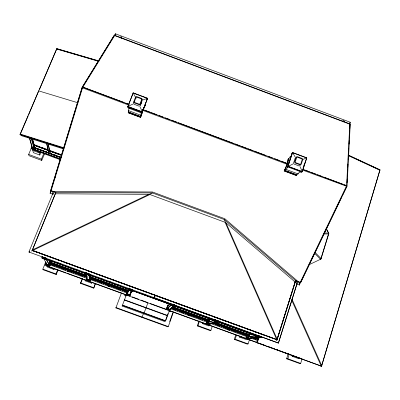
<?xml version="1.0" encoding="UTF-8"?>
<svg xmlns="http://www.w3.org/2000/svg" width="400" height="400" viewBox="0 0 400 400"><rect width="100%" height="100%" fill="white"/><g stroke="black" fill="none" stroke-linecap="round" stroke-linejoin="round"><path stroke-width="0.6" d="M349.81 123.875L346.58 186.23L302.675 170.095M346.99 182.72L347.185 178.99M347.41 174.635L347.575 171.525M347.8 167.17L347.96 164.06M348.19 159.705L348.38 155.975M348.61 151.62L348.77 148.51M348.995 144.155L349.19 140.425M349.385 136.69L349.61 132.34M349.805 128.605L350 124.875M300.03 282.83L300.715 282.55L347.05 186.14L350.25 124.04L114.325 35.18L82.18 87.18L50.67 190.5L50.825 191.095M341.665 197.015L300.525 282.63L295.49 280.805L276.98 339.77L32.235 250.405L55.86 192.555L50.71 190.665L82.195 87.455L114.325 35.18M321.675 365.74L321.515 366.22L321.16 366.08L321.2 365.55M142.715 100.025L147.59 98.245L142.27 112.03L127.805 106.625L133.185 92.855L147.59 98.245L142.18 112.54L127.74 107.145L127.825 106.45L132.825 104.13M128.035 107.475L128.095 107M128.33 107.825L128.39 107.33M128.385 110.065L128.32 110.56L141.02 115.305L141.105 114.815M128.68 107.68L128.62 108.145L141.44 112.93L141.52 112.475M284.17 170.985L284.655 170.48L296.835 175.025L296.315 175.52L284.17 170.985L287.105 164.3L287.935 163.34L287.625 163.67L143.015 109.64L143.145 109.36L140.54 117.38L128.21 112.78L128.675 110.965M128.67 110.415L128.38 112.71L140.59 117.23L142.14 113.245M128.73 109.92L128.975 107.995M349.6 124.35L350.25 122.265L115.37 33.775L115.32 34.18M108.02 285.82L109.46 286.485L108.02 285.82L108.395 284.905M47.69 150.055L34.27 145.09L34.95 147.99L48.86 152.91L35.035 147.795L34.545 148.97C34.77 147.57 31.37 145.88 31.695 147.92L34.645 149.095M213.12 320.635L217.725 322.25L213.625 320.58M287.365 163.515L288.06 159.215L288.555 158.68L287.81 163.295L284.655 170.48M287.5 163.625L288.165 159.355L289.855 157.535M140.56 116.655L140.855 114.97M140.945 114.475L141.28 112.59M140.54 117.38L143.22 109.27L145.18 105.08L143.22 109.67L143.145 109.36M141.685 112.815L141.77 112.325M141.935 112.665L142.015 112.2M142.18 112.54L142.3 111.86L140.06 106.835M142.845 110.14L142.8 110.39L287.235 164.33M143.015 109.64L143.09 109.22L143.14 109.69M144.99 105.245L145.21 104.07M145.665 103.34L145.76 102.83M146.565 100.245L146.66 99.74M147.01 99.595L147.105 99.105M154.395 297.835L278.41 343.08L296.885 284.07L278.41 343.08L278.145 342.84M50.925 191.47L50.965 191.205M31.985 147.28L29.525 138.205M34.23 148.11L34.065 146.81M212.345 322.65L249.05 336.265L249.54 334.76L213.965 321.785M115.3 34.155L114.71 35.745M349.485 123.93L349.54 123.65M169.79 304.4L168.425 305.385L169.82 304.215M49.015 265.52L46.565 264.625L46.285 263.485M154.48 297.5L154.405 297.805M258.87 336.595L256.705 342.595L321.535 366.225L380 169.82L348.855 155.35M321.535 366.225L380 169.82M50.23 263.635L49.45 265.585L46.795 259.305L46.79 259.96M208.765 321.57L171.265 307.91L208.765 321.57L209.275 320.07L172.39 306.62M54.905 178.035L55.45 176.245M65.295 143.995L65.84 142.205M69.305 130.86L69.85 129.07M124.125 102.535L82.85 87.115L82.835 86.84L51.15 190.675M288.215 353.635L286.62 358.79L299.39 363.445L300.665 363.43L302.07 358.81M50.905 191.445L50.465 192.63M286.62 358.79L287.82 358.75L289.245 354.135M320.77 259.15L328.455 234.22M326.38 228.72L328.845 233.505L320.975 259.05L308.96 264.765M300.735 358.54L298.57 358.615L292.15 356.28L292.49 355.175M296.78 284.045L299.36 285.01L300.285 282.57L299.5 283.64L299.34 284.97M295.5 280.775L276.98 339.77L276.525 339.76M261.345 337.54L41.645 257.39L261.275 337.555L261.725 336.365M235.79 334.815L234.285 339.385L247.12 344.06L248.07 343.92L249.37 339.895M255.605 335.58L255.515 335.86L258.725 336.955M154.46 297.555L154.555 297.27M246.48 336.135L245.98 337.68L249.935 338.875L249.81 338.43L246.89 337.385L247.38 335.88M246.925 336.05L246.42 337.595L245.98 337.68L255.71 335.89L255.49 335.435L247.705 336.925L247.54 337.255M301.74 172.13L302.285 171.615L306.76 157.815L292.575 152.505L292.055 153.07L287.52 166.82L301.74 172.13L302.3 170.41M303.04 168.115L304.715 162.95M212.25 322.685L248.975 336.075L249.54 334.76M247.525 339.145L245.92 339.43L239.47 337.08L239.83 335.98M234.285 339.385L235.155 339.22L236.48 335.195M284.735 169.73L284.355 170.885L286.995 164.875M128.21 112.78L128.595 111.62M86.96 277.72L86.4 279.505L89.96 280.805L89.765 280.375L86.835 279.305L86.445 274.31M168.305 326.575L167.855 326.825L115.89 307.925L116.015 307.555L168.305 326.575L173.48 311.89M217.76 322.325L218.21 321.125M90.51 278.32L89.765 280.375L89.53 275.44M210.69 322.835L209.83 324.5L206.31 323.22L206.835 321.68M217.81 322.31L213.17 320.615L213.445 320.2M199.065 320.79L197.31 325.915L210.185 330.605L210.905 330.385L212.26 326.37M134.525 114.275L134.425 114.93M207.335 321.035L206.31 323.22L206.73 323.015M207.77 320.88L207.095 322.875L210.03 323.945L210.165 324.38L206.64 323.09L207.115 322.865M171.28 307.745L208.73 321.4L209.275 320.07M209.995 325.465L208.785 325.895L202.315 323.535L202.69 322.44M197.31 325.915L197.945 325.665L199.32 321.65M349.555 123.67L350.25 122.265M189.5 315.53C185.67 313.785 190.21 317.175 189.865 314.475M115.03 35.01L115.135 34.71M170.785 308.285L170.025 309.99L166.495 308.705L167.76 305.125L168.985 305.315M174.76 306.085L174.65 306.375M169.705 321.57L172.79 312.81M154.635 297.035L154.755 296.69M167.125 307.91L167.96 305.555L168.51 305.095M168.045 305.485L167 308.435L169.91 309.495L173.88 306.205M168.2 305.325L167.14 308.31L170.09 309.385L170.245 309.825L166.495 308.705L171.065 304.935M171.07 303.925L170.655 305.105L175.28 306.83L170.695 305.095L175.1 306.45L175.245 306.785M167.97 313.59L165.355 320.98L122.44 305.365M126.385 294.785L122.155 306.035L164.59 321.48L165.64 320.795L169.505 310.5M170.09 309.385L170.445 308.39M170.205 309.48L170.565 308.46M130.92 291.345L131.12 291.78L131.63 290.685M240.625 333.2C240.75 334.26 239.185 333.52 240.075 332.94M242.69 333.955C242.815 335.015 241.255 334.275 242.145 333.695M253.745 337.985C253.87 339.045 252.31 338.305 253.195 337.725M255.81 338.74C255.935 339.8 254.375 339.06 255.26 338.48M257.24 342.745L259.185 337.355M143.465 313.56L141.905 317.385M147.965 302.65L144.12 312.96L143.395 313.765M219.935 325.655C220.055 326.715 218.49 325.975 219.385 325.395M222.005 326.41C222.125 327.47 220.565 326.73 221.455 326.15M224.075 327.165C223.775 328.785 222.63 326.31 224.045 327.095M234.42 330.94C234.545 332 232.98 331.26 233.87 330.68M236.49 331.695C236.615 332.755 235.05 332.015 235.94 331.43M238.56 332.445C238.68 333.51 237.12 332.765 238.01 332.185M198.785 317.945C198.905 319.005 197.34 318.265 198.235 317.685M217.865 324.9C217.985 325.96 216.42 325.22 217.31 324.64M154.745 296.725L154.87 296.375M175.935 309.61C176.05 310.675 174.485 309.93 175.38 309.35M178.015 310.37C178.13 311.43 176.565 310.69 177.46 310.105M186.325 313.4C186.445 314.465 184.88 313.72 185.775 313.14M188.405 314.16C188.525 315.22 186.955 314.48 187.855 313.895M190.48 314.915C190.6 315.98 189.035 315.235 189.93 314.655M192.56 315.675C192.68 316.735 191.11 315.995 192.005 315.41M194.635 316.43C194.755 317.495 193.19 316.75 194.085 316.17M196.71 317.19C196.83 318.25 195.265 317.505 196.16 316.925M128.005 291.255L128.275 290.53L90.515 276.755L89.945 278.255L127.725 292.02L128.005 291.255L90.225 277.475M171.77 308.095L171.505 308.665L170.95 308.4M86.125 277.47L86.68 277.735L86.965 277.16L49.04 263.33L49.635 261.845L86.375 275.245M131.095 291.79L130.07 295.425L126.525 294.135L127.06 293.68L127.77 291.705M89.945 278.255L127.725 292.02M131.075 291.8L131.485 291.64L130.07 295.425L129.87 294.995L132.01 290.39M111.885 286.255C111.06 287.7 113.56 286.535 111.955 286.22M120.25 289.305C119.47 290.045 121.155 290.485 120.845 289.465M115.89 307.925L121.455 292.925M127.15 291.82C127.265 292.885 125.69 292.14 126.595 291.56M90.35 279.615L90.745 278.45M93.035 279.38C92.245 280.12 93.94 280.565 93.63 279.54M101.415 282.44C100.63 283.175 102.32 283.62 102.015 282.595M104.14 283.43L103.865 284L103.31 283.74M109.79 285.49C109.005 286.23 110.695 286.675 110.39 285.65M71.63 271.575C70.84 272.315 72.535 272.76 72.225 271.735M75.83 273.11C75.04 273.845 76.735 274.29 76.43 273.265M84.225 276.17C83.435 276.905 85.13 277.35 84.825 276.325M127.39 291.815L126.525 294.135L126.955 293.93L128.685 289.8M50.6 263.91C49.81 264.645 51.505 265.09 51.2 264.065M56.915 266.21C56.12 266.945 57.82 267.395 57.515 266.37M59.02 266.975C58.225 267.715 59.92 268.16 59.615 267.135M63.225 268.51C62.43 269.25 64.125 269.695 63.82 268.67M65.325 269.28C64.535 270.015 66.23 270.46 65.925 269.435M67.425 270.045C66.635 270.78 68.33 271.225 68.025 270.2M154.86 296.41L154.985 296.07M82.355 278.375L80.595 282.915L80.695 283.44L93.72 288.185L95.445 283.665M85.015 279.91L85.14 280.835L91.68 283.22L92.1 282.13M93.72 288.185L95.435 283.14M86.99 277.985L86.4 279.505L86.835 279.305M127.19 291.665L90.03 278.115L90.515 276.77M90.515 278.12L89.75 280.095L86.78 279.015M90.895 277.13L91.31 276.985L89.96 280.805L90.545 279.28M80.695 283.44L82.225 279.49M85.805 273.69L85.095 273.895L85.495 272.855M85.945 273.685L85.835 273.98M144.35 107.55L145.015 105.84M50.59 192.34L50.71 192.03M140.51 105.165L141.6 102.37M154.97 296.115L155.09 295.805M68.8 271.66L67.825 271.3L68.185 270.1M127.74 107.145L133.185 92.855L135.5 97.325M124.645 294.355L124.33 295.15L125.96 295.74M45.79 261.8L42.83 269.16L43.17 269.77L56.24 274.53L55.985 273.95L57.555 269.98M56.24 274.53L58.025 270.025M46.895 266.02L47.43 267.09L53.995 269.485L54.43 268.395M49.44 261.895L50.13 260.175M49.045 263.34L87.05 276.96M49.13 263.13L49.64 261.86M50.55 260.33L49.925 262.19L50.62 260.45M50.14 263.395L49.35 265.37L46.37 264.28L45.975 264.52L49.695 266.125L50.305 264.61M49.7 265.21L50.285 263.755M50.37 263.795L49.695 266.125L49.505 265.7M42.985 258.255L46.675 259.675L46.785 259.4M46.145 262.47L44.97 265.395L321.66 366.225M46.585 263L45.975 264.52L49.555 265.83L49.34 265.345M349.655 123.385L349.77 123.095M42.075 258.24L42.47 257.155M134.285 101.205L133.575 103.095A1.385 1.31 12.5 0 0 134.15 104.3L138.955 106.095A1.38 1.31 13.2 0 0 140.205 105.575L141.97 101.05A1.38 1.305 13.4 0 0 141.85 100.38M32.235 250.405L55.82 192.395L152.36 192.935L224.275 219.53L295.685 280.7L300.715 282.55M50.94 190.78L51.015 191.06M51.01 190.955L50.045 193.23L52.67 194.18M114.53 35.82L115.37 33.775M155.075 295.855L155.16 295.64M127.945 289.565L132.64 291.24L128.33 289.385L127.995 289.55L128.42 289.38M48.15 150.295L34.135 145.11L48.15 150.295L46.57 143.255M48.78 153.105L48.27 150.27M61.605 155.275L49.595 150.83L61.69 155.08M60.935 157.6L50.21 153.635L49.635 151.005L60.575 154.825M50.21 153.635L61.015 157.405L50.295 153.47M31.455 147.815L28.655 154.44L29.07 155.74L41.76 160.425L41.42 159.155L43.73 153.63M41.76 160.425L44.64 153.52M127.84 290.57L128.14 290.715M126.96 292.965L90.345 279.56M39.68 151.71L39.21 152.825L32.77 150.44M33.95 149.545L32.325 148.95L33.43 152.685L39.805 155.04L40.965 152.28M128.81 288.68L129.37 288.18M34.15 147.825L34.6 146.755M34.365 148.34L34.825 147.255M32.49 138.765L35.095 148.505L34.485 148.28M125.81 296.155L126.195 295.24M128.645 289.595L128.175 290.705L128.61 290.505M128.275 290.53L90.435 276.98M60.815 159.225L31.105 148.235L31.805 146.425M129.27 288.465L129.49 287.955M63.445 148.92L21.89 135.84L20 134.475L56.82 48.635L99.07 61.005M28.245 115.72L20.13 134.635L64.06 148.455M28.735 114.57L38.695 90.89L78.015 102.82M39.55 89.36L56.82 48.635M129.125 289.715L127.515 293.465L127.19 293.38M122.155 306.035L122.55 305.11L165.64 320.795M287.23 164.345L287.55 163.315M290.31 173.105L290.815 172.605M296.315 175.52L296.815 174.41M206.855 322.965L213.47 320.105M207.89 323.435L209.625 324.07L216 321.425M143.1 109.615L144.89 105.795M131.22 291.49L130.955 292.06L131.485 291.64M300.245 282.38L346.555 185.955L347.05 186.14M342.205 195.89L346.805 186.315M50.495 192.625L50.145 193.21M300.275 165.06L300.135 165.35A1.37 1.29 41.1 0 1 298.95 165.89L294.22 164.12A1.37 1.29 40.5 0 1 293.605 162.91L295.11 158.325A1.37 1.285 40.2 0 1 296.295 157.79M114.84 35.535L114.665 35.865M249.485 338.955L249.275 338.525L250.615 337.985L257.935 336.66M114.78 35.35L82.69 87.37L82.18 87.18M276.795 339.75L276.78 340.03M42.465 258.065L42.135 258.23L42.615 258.08M291.87 153.795L292.23 153.41M289.685 157.2L290.06 156.8M291.495 155.25L291.845 154.875M290.23 157.135L291.31 155.97M287.52 166.82L292.925 163.96M287.505 167.03L287.855 166.665M287.475 167.26L287.84 166.88M286.055 168.93L285.69 169.31L298.195 173.98L298.585 173.605M287.47 167.46L287.81 167.11M284.33 170.91L286.02 169.16M286.385 168.78L287.8 167.31M85.155 273.925L85.485 273.76L89.62 275.265L89.77 275.605L89.49 275.035M296.23 175.355L298.025 173.64M298.415 173.27L299.92 171.835M350.25 124.04L350.03 124.25L185.76 62.38M300.09 172.175L300.455 171.83M300.63 172.17L301.02 171.8M301.19 172.14L301.565 171.785M55.095 193.31L55.855 192.81M31.9 146.995L31.51 147.29L31.695 147.92L32.12 147.745L33.8 148.365M31.83 147.02L31.505 147.29L34.365 148.345M32.305 250.57L31.875 250.86M171.81 304.365L172.05 304.17L175.86 305.56L175.61 305.75L171.81 304.365L172.265 304.15L174.87 305.1M173.91 306.055L170.105 308.99L170.39 309.13M170.565 308.805L206.85 322.09M170.69 311.14L169.87 311.745L168.785 311.35M255.45 336.075L256.315 335.62M32.16 250.69L31.545 251.04M46.41 258.655L42.28 257.11L42.105 256.76L42.525 256.495M86.8 279L86.37 279.25L89.94 280.55L89.74 280.075M328.845 233.505L326.115 228.73M167.165 308.3L166.7 308.535L167.975 304.945L168.215 305.345M258.34 337.065L255.48 336.055L255.83 335.86M261.455 336.375L261.575 336.83L261.05 336.925L257.28 335.55L257.725 335.33L259.275 335.895M257.325 339.23L257.095 339.87L257.68 340.025M213.195 320.6L213.495 320.455M214.635 319.99L218.805 321.225L214.635 319.99L215.08 319.77L217.68 320.72M228.02 329.21L227.435 329.055L227.665 328.415M229.735 329.17L229.505 329.81L230.09 329.965M231.805 329.925L231.57 330.565L232.16 330.72M244.21 334.45L243.98 335.09L244.565 335.24M246.275 335.2L246.045 335.84L246.63 335.995M202.385 319.195L202.15 319.84L202.74 319.995M204.46 319.955L204.225 320.595L204.815 320.75M206.535 320.71L206.3 321.35L206.89 321.505M211.45 323.17L210.86 323.015M213.17 323.13L212.935 323.77L213.525 323.925M215.24 323.885L215.005 324.525L215.595 324.68M225.595 327.66L225.365 328.3L225.95 328.455M179.895 311.66C178.89 311.98 179.34 310.29 180.06 311.055M181.62 311.625L181.385 312.265L181.975 312.42M183.695 312.38L183.46 313.025L184.055 313.18M200.31 318.44L200.075 319.08L200.665 319.235M173.3 308.59C172.365 309.245 174.115 309.885 173.82 308.78M124.505 290.795C123.56 291.45 125.32 292.095 125.03 290.985M32.34 249.97L148.915 194.33M55.25 193.79L149.425 194.335L152.36 192.935M32.71 250.46L149.915 194.515M99.395 281.64C98.445 282.295 100.205 282.94 99.92 281.83M105.68 283.93C104.73 284.585 106.49 285.23 106.2 284.12M107.77 284.695C106.825 285.35 108.585 285.99 108.295 284.885M116.14 287.745C115.195 288.4 116.955 289.045 116.665 287.94M118.235 288.51C117.29 289.165 119.045 289.805 118.755 288.7M122.415 290.035C121.47 290.69 123.23 291.33 122.94 290.225M73.805 272.31C72.85 272.96 74.615 273.61 74.33 272.5M82.2 275.37C81.25 276.025 83.015 276.67 82.725 275.56M91.01 278.585C90.06 279.235 91.825 279.88 91.535 278.775M97.3 280.875C96.35 281.53 98.11 282.175 97.825 281.065M90.89 277.45L91.31 276.985M89.255 273.865L89.465 274.325L89.44 274.03L85.6 272.625L85.635 272.925L86.1 272.71M46.125 264.825L46.565 264.625M42.28 257.11L42.755 256.895M246.915 337.375L246.42 337.595L249.935 338.875M52.56 194.155L28.91 252.02L278.29 342.99M302.86 159.48L306.76 157.815L302.15 171.74L287.9 166.42L292.445 152.645L306.055 157.74M295.33 280.925L295.685 280.7L277.14 339.67L32.215 250.28L32.44 250.68L34.2 251.32M297.51 281.905L298.19 281.62L224.815 218.74L152.49 191.99L53.255 191.45M207.53 319.63L208.865 319.86M209.995 319.375L208.585 319.71L208.525 320.01L210.835 319.065M202.315 323.535L203.455 323.08M208.8 321.185L205.89 320.115M213.685 320.56L207.575 322.685M29.49 251.92L29.88 251.78M50.535 262.41L50.975 262.275L51.115 262.585L49.585 262.025M53.47 194.01L52.815 194.19M29.195 252.005L29.515 251.905M249.35 334.625L247.145 334.08L248.315 334.505M251.29 333.875L248.505 334.27L248.465 334.58L252.075 333.835M239.47 337.08L241.915 336.585M246.565 336.57L210.37 323.375M257.28 335.55L261.575 336.83M258.435 336.415L257.83 336.525L259.005 336.95M258.11 336.77L250.195 338.19L250.445 338.315M259.725 337.14L260.18 337.06M29.23 251.985L29.04 252.02M256.705 342.595L258.745 337.19L260.065 337.675M292.15 356.28L294.25 356.175M324.405 233.04L328.615 233.065M323.785 233.935L328.705 233.96M31.71 146.355L31.995 146.385L29.54 138.025M42.05 258.195L46.765 259.915L46.62 259.58L46.33 259.51L49.145 264.925M46.18 263.845L46.475 263.92L43.875 258.62M89.36 275.17L89.03 275.09L89.395 279.565L89.715 279.715M86.76 278.64L87.075 278.72L86.585 274.2M131.9 290.69L131.555 290.6L129.83 294.305L130.13 294.45M167.46 308.06L167.8 308.15L171.49 305.17L171.19 305.025M216.475 321.54L210.23 323.62L210.495 323.75M56.925 48.84L98.735 61.08M56.655 49.025L98.31 61.225M20.175 134.06L63.875 147.8M20 134.475L63.7 148.22M32.28 250.39L276.97 339.695M35.96 251.965L38.305 252.82M40.065 253.46L43 254.535M44.175 254.96L47.11 256.03M48.87 256.675L50.63 257.315M52.39 257.96L55.32 259.03M56.495 259.46L59.43 260.53M61.19 261.17L63.535 262.03M65.295 262.67L68.23 263.74M69.405 264.17L72.34 265.24M73.51 265.67L80.55 268.24M81.725 268.665L84.66 269.735M86.42 270.38L88.765 271.235M90.525 271.88L93.46 272.95M94.635 273.375L97.57 274.45M98.74 274.875L105.78 277.445M106.955 277.875L109.89 278.945M111.65 279.585L113.995 280.445M115.755 281.085L118.69 282.155M120.45 282.8L122.795 283.655M123.97 284.085L127.49 285.37M128.665 285.8L135.12 288.155M136.88 288.795L139.815 289.865M140.985 290.295L142.745 290.935M145.68 292.01L147.44 292.65M149.785 293.505L151.55 294.15M154.48 295.22L167.975 300.145M169.15 300.575L172.67 301.86M173.845 302.285L176.775 303.355M177.95 303.785L197.9 311.065M199.075 311.495L202.005 312.565M203.18 312.995L210.81 315.775M211.98 316.205L223.13 320.275M224.305 320.7L227.235 321.775M228.41 322.2L236.04 324.985M237.21 325.415L243.665 327.77M244.84 328.195L247.775 329.27M249.535 329.91L252.465 330.98M253.64 331.41L256.575 332.48M258.335 333.12L261.27 334.195M262.44 334.62L263.615 335.05M270.07 337.405L271.24 337.835M42.105 256.76L45.96 258.165L46.125 258.51L45.92 258.05M128.915 288.43L132.74 289.825L132.625 290.07L132.41 289.61M85.635 272.925L90.43 274.715M128.585 288.635L132.69 290.135M43.845 257.77L42.675 257.345L43.015 258.035L259.825 337.125M50.285 260.12L52.045 260.765M57.9 262.9L60.83 263.97M66.685 266.105L68.445 266.745M75.47 269.31L77.23 269.95M84.255 272.515L87.185 273.585M100.655 278.5L102.415 279.14M109.44 281.705L111.2 282.345M118.23 284.91L119.985 285.55M128.77 288.755L129.94 289.18M143.41 294.095L145.17 294.735M152.2 297.3L153.955 297.94M172.11 304.565L173.285 304.995M214.865 320.165L216.04 320.59M257.625 335.765L258.795 336.19M42.155 258.205L46.755 259.885M85.175 273.9L89.76 275.57M128.025 289.53L132.595 291.23M85.095 273.895L89.795 275.645M255.52 336.06L258.985 337.325M49.955 261.9L50.975 262.275M255.36 336.895L258.885 338.165M49.555 262.07L86.875 275.685M172.89 307.055L209.185 320.295M213.875 322.005L249.445 334.975M254.71 336.895L258.795 338.385M49.325 262.56L87.25 276.39M172.145 307.35L209.05 320.81M212.575 322.095L249.335 335.5M254.02 337.21L258.105 338.7M75.39 272.525L77.23 273.195M81.89 274.895L85.97 276.38M90.695 278.105L93.595 279.16M100.565 281.705L102.305 282.34M118.275 288.16L118.8 288.355M120.305 288.905L123.21 289.96M181.9 311.365L183.655 312.005M189.505 314.14L192.43 315.205M195.105 316.18L195.63 316.37M198.285 317.34L200.04 317.98M214.67 323.315L217.585 324.38M223.415 326.505L226.33 327.565M229.115 328.585L229.64 328.775M233.31 330.11L233.835 330.305M254.305 337.78L256.055 338.415M252.615 337.335L258.45 339.46M49.755 263.43L86.475 276.82M252.485 337.355L257.73 339.27M52.78 264.64C53.84 264.52 53.07 266.105 52.505 265.21M54.885 265.41C55.94 265.29 55.175 266.875 54.61 265.98M61.195 267.71C62.25 267.59 61.485 269.175 60.92 268.28M78 273.84C79.06 273.72 78.295 275.3 77.73 274.41M95.205 280.11C96.255 279.99 95.495 281.575 94.93 280.68M252.305 337.4L253.47 337.825M211.705 322.645L249.05 336.265M251.98 337.33L258.4 339.675M67.775 271.145L69.245 271.685M250.075 337.85L257.74 340.59M127.04 293.69L130 294.77M46.505 264.51L48.96 265.405M86.825 279.205L89.76 280.275M126.99 293.85L129.91 294.915M207.435 323.175L209.755 324.02M246.565 337.44L249.45 338.495M127.535 294.145L129.29 294.785M166.915 308.5L169.825 309.56M126.615 293.92L130.17 295.215M46.44 265.21L49.37 266.28M86.91 279.965L89.84 281.035M166.095 308.83L169.025 309.9M206.565 323.58L209.5 324.65M86.925 280.015L89.855 281.085M206.545 323.62L209.475 324.685M126.97 294.995L129.885 296.06M132.22 296.91L138.635 299.25M140.97 300.1L147.385 302.435M150.295 303.5L168.34 310.075M46.745 265.825L66.12 272.885M67.295 273.315L82.565 278.88M83.74 279.305L91.37 282.09M92.545 282.515L126.015 294.715M169.465 310.555L258.13 342.87M259.305 343.3L265.765 345.655M268.11 346.51L274.57 348.865M276.92 349.72L283.38 352.075M284.555 352.505L292.185 355.285M293.36 355.715L301.58 358.71M309.44 361.645L308.785 361.405L309.06 361.68M42.83 269.16L55.985 273.95M80.595 282.915L93.7 287.69M197.945 325.665L210.905 330.385M235.155 339.22L248.07 343.92M287.82 358.75L300.665 363.43M167.72 315.545L124.525 299.81L124.41 300.085L167.425 315.755M28.655 154.44L41.42 159.155M50.67 190.5L55.82 192.395M295.51 280.845L300.275 282.6M34.305 144.715L40.14 146.875M41.31 147.31L47.73 149.685M50.335 150.65L61.77 154.88M34.185 145.29L48.19 150.47M49.635 151.005L61.635 155.445M45.94 151.385L46.45 151.575M53.46 154.17L53.97 154.355M55.5 154.92L56.01 155.11M35.04 147.825L48.87 152.94M35.08 147.97L61.04 157.57M34.54 148L60.9 157.75M60.8 159.14L31.105 148.235M32.915 149.32L38.86 151.515M59.97 159.6L32.105 149.3L31.725 148.015M149.425 194.335L225.575 222.485L295.235 282.12M321.065 366.055L321.515 366.22M128.47 112.01L140.58 116.535M284.845 170.38L296.775 174.835M128.29 112.115L140.655 116.73M284.895 171.085L296.26 175.325M133.165 93.04L146.98 98.21M125.865 103.185L128.775 104.275M144.975 110.325L150.23 112.29M151.4 112.725L156.655 114.69M158.99 115.565L163.08 117.09M165.415 117.965L169.505 119.49M171.84 120.365L176.515 122.11M178.265 122.765L233.755 143.495M234.92 143.93L240.175 145.895M241.345 146.33L246.6 148.295M247.77 148.73L253.025 150.695M254.195 151.13L259.45 153.095M260.62 153.535L265.875 155.495M268.215 156.37L272.3 157.895M274.635 158.77L279.31 160.515M281.06 161.17L286.905 163.355M304.665 169.99L309.325 171.73M311.07 172.38L315.725 174.12M317.47 174.775L322.125 176.515M323.875 177.165L342.495 184.125M344.24 184.775L345.985 185.43M82.675 87.095L129.255 104.5M303.085 169.445L346.795 185.78M82.54 87.86L128.48 105.02M127.825 106.45L142.3 111.86M114.31 35.47L185.495 62.28M320.59 365.865L321.16 366.08M348.56 155.395L379.85 169.925M348.73 155.755L379.88 170.22M49.985 261.825L50.175 262.255L49.215 260.105M90.53 276.615L90.725 277.045L90.575 274.745M217.72 322.28L217.385 321.765M33.97 147.19L33.635 146.99L31.24 138.66M296.795 284.085L296.445 283.695M314.97 252.365L321.115 258.585M314.525 253.16L320.545 259.255M298.935 357.815L299.19 358.08M298.275 357.575L298.53 357.84M288.415 353.98L288.65 354.235M287.755 353.74L287.995 353.995M278.105 350.39L277.225 349.9L277.445 350.15M258.195 343.13L257.35 342.65L257.535 342.89M277.96 342.585L278.16 342.875M175.225 306.775L174.895 306.19M247.595 333.985L247.88 334.4M296.235 283.39L296.455 283.725M207.86 319.495L208.11 319.88M277.755 342.255L277.97 342.615M295.19 157.06L292.575 152.505L288.03 166.29L302.285 171.615L300.055 166.625M89.35 274.705L89.62 275.265M260.825 336.46L261.05 336.925M218.195 320.905L218.415 321.37M209.625 324.07L209.83 324.5M175.395 305.29L175.61 305.75M167.76 305.125L167.96 305.555M50.04 264.92L86.78 278.26M34.36 148.57L34.545 148.975L34.175 147.89M291.96 299.165L321.8 365.77M291.635 300.015L321.225 366.065M45.74 257.67L45.96 258.165M80.625 274.795L80.385 275.44L79.83 275.175M70.125 270.965L69.885 271.61L69.325 271.345M225.955 222.81L277.24 339.36M224.275 219.53L225.575 222.485M225.095 222.305L276.665 339.495M53.535 268.44L53.995 269.485M276.83 340.265L276.97 340.635M295.325 281.45L295.46 281.82M34.075 146.365L34.565 148.085M31.69 138.475L34.315 147.68M32.44 139.1L34.135 145.11M38.815 151.345L39.805 155.04M276.76 339.995L276.85 340.295M46.79 143.64L48.9 153.08M48.15 143.605L50.325 153.61M48.065 143.81L49.595 150.83M63.255 148.395L63.44 149.615M91.63 282.325L91.68 283.22M299.36 285.01A1.255 0.255 -70.6 0 1 299.42 283.955A1.255 0.255 -70.6 0 1 300.095 282.65M120.505 37.865A0.725 0.67 11.6 0 1 120.71 36.86A0.725 0.67 11.6 0 1 121.745 37.25A0.725 0.67 11.6 0 1 121.18 38.12M343.3 121.87A0.715 0.655 39.9 0 1 343 121.665M342.83 121.34A0.715 0.655 39.9 0 1 343.7 120.605A0.715 0.655 39.9 0 1 343.975 121.77M135.9 98.155A1.38 1.305 12.8 0 1 136.24 98.065M302.185 159.615L300.77 163.96A0.825 0.775 41 0 1 300.06 164.285L295.57 162.605A0.825 0.775 40.5 0 1 295.2 161.88L296.76 157.385A0.82 0.77 40.1 0 1 297.335 157.215L301.815 158.89A0.82 0.77 40.7 0 1 302.185 159.615M302.725 159.67L301.225 164.28A1.38 1.295 41 0 1 300.035 164.82L295.275 163.04A1.38 1.295 40.5 0 1 294.66 161.825L296.17 157.22A1.375 1.295 40.1 0 1 297.36 156.68L302.105 158.455A1.375 1.29 40.7 0 1 302.725 159.67M141.66 99.565L139.985 103.855A0.83 0.785 13.2 0 1 139.235 104.17L134.675 102.465A0.83 0.785 12.5 0 1 134.33 101.74L136.16 97.305A0.83 0.785 12.8 0 1 136.765 97.145L141.315 98.845A0.83 0.785 13.5 0 1 141.66 99.565M142.215 99.63L140.445 104.17A1.39 1.315 13.2 0 1 139.185 104.695L134.355 102.89A1.39 1.315 12.5 0 1 133.775 101.68L135.56 97.14A1.39 1.31 12.8 0 1 136.815 96.62L141.635 98.42A1.39 1.31 13.5 0 1 142.215 99.63M154.645 297.005L154.535 297.32L154.65 296.995M113.98 287.02C113.195 288.555 115.685 287.13 113.98 287.02M227.83 329.505L229.275 330.03L227.83 329.505M296.46 282.975A0.76 0.725 60.5 0 0 297.53 283.725A0.76 0.725 60.5 0 0 297.59 282.425A0.76 0.725 60.5 0 0 296.46 282.975M52.575 193.78A0.77 0.74 -10.4 0 0 53.8 193.25A0.77 0.74 -10.4 0 0 52.725 192.5A0.77 0.74 -10.4 0 0 52.575 193.78"/></g></svg>
